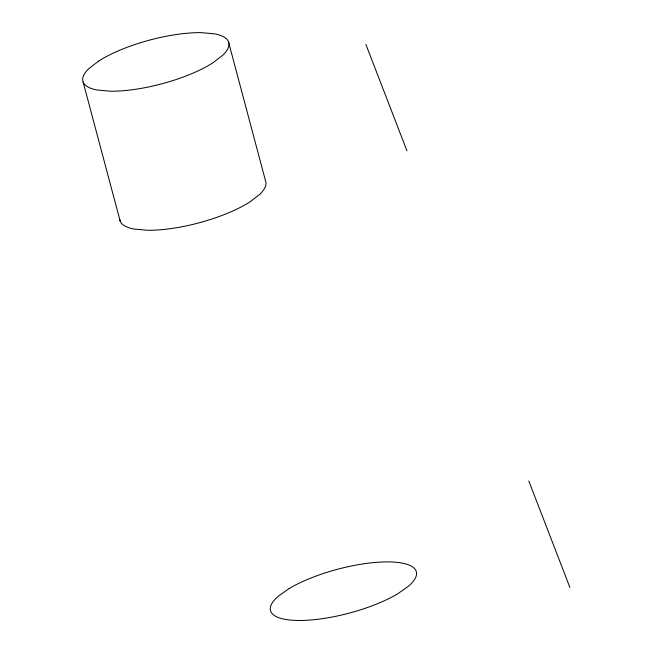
<?xml version="1.0" encoding="UTF-8"?>
<svg xmlns="http://www.w3.org/2000/svg" width="653" height="653" viewBox="0 0 653 653"><rect width="100%" height="100%" fill="white"/><g stroke="black" fill="none" stroke-linecap="round" stroke-linejoin="round"><path stroke-width="0.98" d="M365.892 44.42L406.95 150.835M528.799 480.967L569.865 587.382M228.493 41.808L265.526 180.865A75.446 22.692 -14.9 0 1 259.894 194.202L250.05 201.81A75.446 22.692 -14.9 0 1 147.268 230.264L134.012 229.056A75.446 22.692 -14.9 0 1 119.76 219.465M83.135 82.049L120.168 221.106M98.619 61.104L88.767 68.712A75.446 22.692 -14.9 0 0 96.979 89.992L110.235 91.2A75.446 22.692 -14.9 0 0 213.017 62.745L222.861 55.146A75.446 22.692 -14.9 0 0 214.649 33.858L201.402 32.65A75.446 22.692 -14.9 0 0 98.619 61.104M289.173 588.533L278.317 596.173A75.446 22.692 -14.9 0 0 301.849 620.448A75.446 22.692 -14.9 0 0 397.653 593.83L408.509 586.19A75.446 22.692 -14.9 0 0 384.976 561.915A75.446 22.692 -14.9 0 0 289.173 588.533"/></g></svg>
